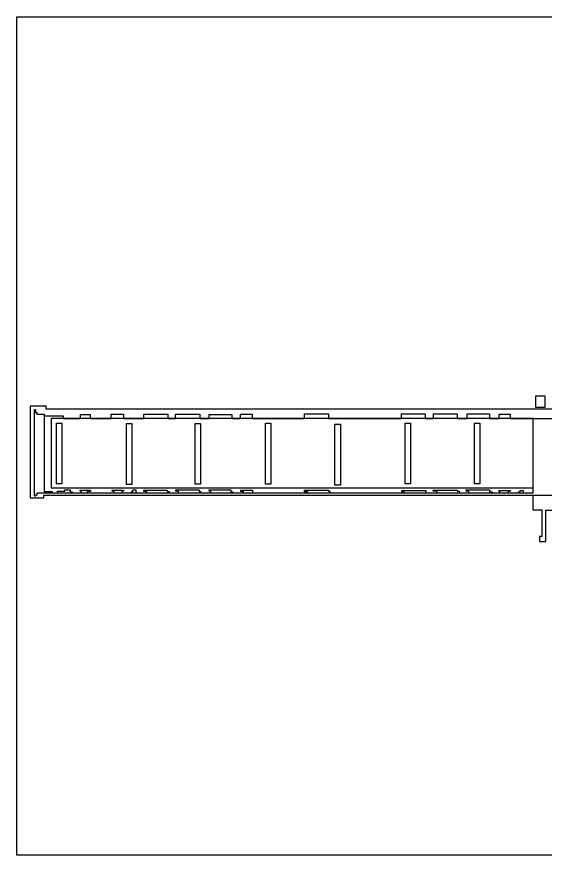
# Model space of a CAD drawing. Header units: millimetres. Extents: x 3191 to 879702, y -27549 to 222194.
# Drawn here: x 3191 to 12167, y 18476 to 32706 of the extents above; entities that cross this region are included whole.
import ezdxf

# ---------------------------------------------------------------- set-up
doc = ezdxf.new("R2010")
doc.units = ezdxf.units.MM
doc.header["$MEASUREMENT"] = 0
picture_1 = doc.add_image_def('image1.png', size_in_pixel=(959, 552))

msp = doc.modelspace()

# ---------------------------------------------------------------- linework, layer by layer
for points in [[(3420.57787, 26048.23251), (3420.57787, 24540.68697), (3651.15057, 24540.68697), (3651.15057, 24586.95418), (11924.32268, 24586.95418), (12382.15775, 24586.95418), (12889.3191, 24586.95418), (12889.3191, 22299.52014), (14684.71532, 22299.52014), (14684.71532, 24639.65296), (20350.82645, 24639.65296), (20350.82645, 25942.47889), (14836.61486, 25942.47889), (14836.61486, 26267.4621), (12752.35126, 26267.4621), (12752.35126, 26044.87208), (3691.0154, 26044.87208), (3691.0154, 26094.54423), (3421.51697, 26094.54423), (3420.57787, 26048.23251)], [(3492.77124, 24577.62952), (3492.77124, 26040.44342), (3509.53418, 26040.44342), (3509.53418, 25988.72384), (3530.78134, 25988.72384), (3530.78134, 25964.11031), (3657.44255, 25964.11031), (3657.44255, 24651.0918), (3792.86087, 24651.0918), (3792.86087, 24627.81354)], [(3657.44255, 25964.11031), (3657.44255, 25934.35598), (3978.35674, 25934.35598), (3978.35674, 25885.10665), (4274.57258, 25885.10665), (4274.57258, 25958.1906), (4437.20135, 25958.1906), (4437.20135, 25885.10665), (4795.56218, 25885.10665), (4795.56218, 25959.21431), (5005.82683, 25959.21431), (5005.82683, 25885.10665), (5347.26038, 25885.10665), (5347.26038, 25964.17707), (5757.41261, 25964.17707), (5757.41261, 25885.10665), (5888.95715, 25885.10665), (5888.95715, 25964.17707), (6299.10938, 25964.17707), (6299.10938, 25885.10665), (6459.64865, 25885.10665), (6459.64865, 25954.85242), (6843.92867, 25954.85242), (6843.92867, 25885.10665), (6991.344, 25885.10665), (6991.344, 25961.10595), (7189.16557, 25961.10595), (7189.16557, 25885.10665), (8079.97303, 25885.10665), (8079.97303, 25968.4722), (8485.42976, 25968.4722), (8485.42976, 25885.10665), (9725.37139, 25885.10665), (9725.37139, 25967.40398), (10128.76211, 25967.40398), (10128.76211, 25885.10665), (10270.1672, 25885.10665), (10270.1672, 25964.28835), (10669.37891, 25964.28835), (10669.37891, 25885.10665), (10839.45005, 25885.10665), (10839.45005, 25965.31206), (11220.98319, 25965.31206), (11220.98319, 25885.10665), (11383.18937, 25885.10665), (11383.18937, 25960.10449), (11571.36167, 25960.10449), (11571.36167, 25885.10665), (11979.00182, 25885.10665)], [(3492.77124, 24577.62952), (3517.56349, 24577.62952), (3517.56349, 24595.16611), (3540.54798, 24595.16611), (3540.54798, 24627.81354), (11962.75537, 24627.81354), (11962.75537, 25885.10665), (3776.61443, 25885.10665), (3776.61443, 24709.02039), (11962.75537, 24709.02039)], [(11962.75537, 25885.10665), (12465.03339, 25885.10665), (12465.03339, 25880.32193)], [(3540.54798, 24627.81354), (8133.43134, 24627.81354), (8133.43134, 24645.19434), (8079.66782, 24645.19434), (8079.66782, 24670.14169), (8483.83329, 24670.14169), (8483.83329, 24654.09616), (8508.78989, 24654.09616), (8508.78989, 24627.81354)], [(3792.86087, 24627.81354), (3880.59635, 24627.81354), (3880.59635, 24652.58285), (4005.49675, 24652.58285), (4005.49675, 24676.99609), (4098.35033, 24676.99609), (4098.35033, 24645.77296), (4133.16749, 24645.77296), (4133.16749, 24627.81354)], [(4133.16749, 24627.81354), (4292.97896, 24627.81354), (4292.97896, 24654.96409), (4268.56234, 24654.96409), (4268.56234, 24673.76918), (4441.89685, 24673.76918), (4441.89685, 24649.35594), (4385.85602, 24649.35594), (4385.85602, 24627.81354)], [(4385.85602, 24627.81354), (4844.74758, 24627.81354), (4844.74758, 24652.91667), (4809.90695, 24652.91667), (4809.90695, 24672.92351), (5005.63901, 24672.92351), (5005.63901, 24654.91958), (4977.63033, 24654.91958), (4977.63033, 24627.81354)], [(4977.63033, 24627.81354), (5140.28258, 24627.81354), (5140.28258, 24649.71201), (5162.70361, 24649.71201), (5162.70361, 24674.92642), (5213.93155, 24674.92642), (5213.93155, 24627.81354)], [(5217.99316, 24627.81354), (5398.5118, 24627.81354), (5398.5118, 24649.68976), (5350.07768, 24649.68976), (5350.07768, 24671.69951), (5747.15294, 24671.69951), (5747.15294, 24650.49092), (5777.97892, 24650.49092), (5777.97892, 24627.81354)], [(5777.97892, 24627.81354), (5940.23205, 24627.81354), (5940.23205, 24655.27565), (5891.79793, 24655.27565), (5891.79793, 24676.88482), (6290.07054, 24676.88482), (6290.07054, 24648.88859), (6319.69917, 24648.88859), (6319.69917, 24627.81354)], [(6319.69917, 24627.81354), (6487.98602, 24627.81354), (6487.98602, 24654.47449), (6459.55474, 24654.47449), (6459.55474, 24674.88191), (6828.19873, 24674.88191), (6828.19873, 24645.66169), (6860.62118, 24645.66169), (6860.62118, 24627.81354)], [(6860.62118, 24627.81354), (7042.59542, 24627.81354), (7042.59542, 24648.88859), (6999.37331, 24648.88859), (6999.37331, 24672.50067), (7193.10979, 24672.50067), (7193.10979, 24627.81354)], [(8508.78989, 24627.81354), (9772.67859, 24627.81354), (9772.67859, 24641.8339), (9731.54598, 24641.8339), (9731.54598, 24666.49194), (10137.09663, 24666.49194), (10137.09663, 24627.81354), (10333.43911, 24627.81354), (10333.43911, 24653.11696), (10261.48052, 24653.11696), (10261.48052, 24669.54082), (10670.57626, 24669.54082), (10670.57626, 24655.16438), (10703.49174, 24655.16438), (10703.49174, 24627.81354), (10871.02731, 24627.81354), (10871.02731, 24655.16438), (10821.70105, 24655.16438), (10821.70105, 24677.775), (11220.53712, 24677.775), (11220.53712, 24644.88278), (11263.71228, 24644.88278), (11263.71228, 24627.81354), (11398.35584, 24627.81354), (11398.35584, 24655.16438), (11379.85556, 24655.16438), (11379.85556, 24665.44598), (11576.73802, 24665.44598), (11576.73802, 24652.04874), (11537.67143, 24652.04874), (11537.67143, 24627.81354), (11712.4146, 24627.81354), (11712.4146, 24645.88423), (11739.15549, 24645.88423), (11739.15549, 24668.49485), (11793.62333, 24668.49485), (11793.62333, 24627.81354)], [(12113.50452, 23885.22367), (12113.50452, 24330.78204), (11961.53454, 24330.78204), (11961.53454, 24586.95418)], [(12113.50452, 23885.22367), (12067.79379, 23885.22367), (12067.79379, 23799.58816), (12178.63115, 23799.58816), (12178.63115, 24334.05346), (12618.45897, 24334.05346), (12618.45897, 23787.01434), (12698.44687, 23787.01434), (12698.44687, 24289.5221), (12756.6946, 24289.5221), (12776.13398, 24243.83351), (12889.3191, 24243.83351)]]:
    msp.add_lwpolyline(points)
for points in [[(12008.13742, 26270.93381), (12160.95258, 26270.93381), (12160.95258, 26072.77928), (12008.13742, 26072.77928)], [(3868.10631, 25810.79871), (3959.24604, 25810.79871), (3959.24604, 24777.20834), (3868.10631, 24777.20834)], [(5056.72609, 25802.27521), (5147.86582, 25802.27521), (5147.86582, 24768.68484), (5056.72609, 24768.68484)], [(6219.26235, 25805.25732), (6310.40207, 25805.25732), (6310.40207, 24771.66695), (6219.26235, 24771.66695)], [(7414.78451, 25808.3062), (7505.92424, 25808.3062), (7505.92424, 24774.71583), (7414.78451, 24774.71583)], [(8596.10278, 25792.52772), (8687.24251, 25792.52772), (8687.24251, 24758.93735), (8596.10278, 24758.93735)], [(9785.73209, 25810.79871), (9876.87182, 25810.79871), (9876.87182, 24777.20834), (9785.73209, 24777.20834)], [(10968.17728, 25810.88773), (11059.31701, 25810.88773), (11059.31701, 24777.29735), (10968.17728, 24777.29735)]]:
    msp.add_lwpolyline(points, close=True)

# ---------------------------------------------------------------- pictures from other files: only their frames are drawn
image = msp.add_image(picture_1, insert=(3191.29337, 18475.74318), size_in_units=(24722.59628, 14230.31611))
image.dxf.flags = 7

doc.saveas('drawing.dxf')
